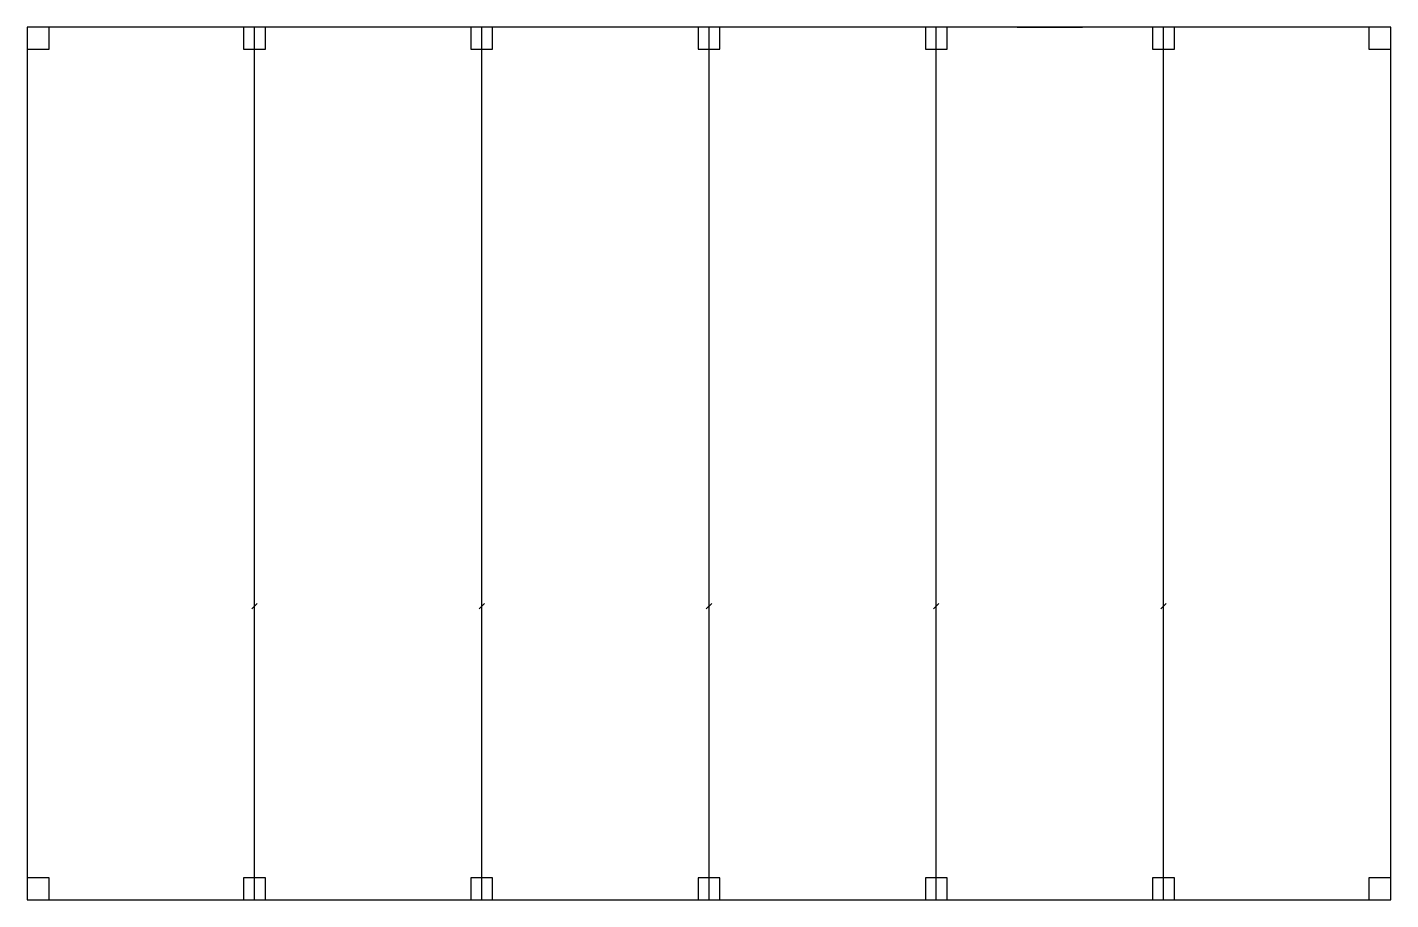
# Model space of a CAD drawing. Header units: metres. Extents: x 0 to 25000, y 0 to 16000.
import ezdxf

# ---------------------------------------------------------------- set-up
doc = ezdxf.new("R2010")
doc.units = ezdxf.units.M
for name, color, linetype in [('duvar', 1, 'Continuous'), ('k pencere', 4, 'Continuous'), ('kapı', 3, 'Continuous'), ('kolon', 2, 'Continuous')]:
    doc.layers.add(name, color=color, linetype=linetype)

msp = doc.modelspace()

# ---------------------------------------------------------------- linework, layer by layer
at = {"layer": 'duvar'}
for p, q in [((25000, 16000), (0, 16000)), ((0, 16000), (0, 0)), ((4167, 0), (4167, 16000)), ((8333, 0), (8333, 16000)), ((12500, 0), (12500, 16000)), ((16667, 0), (16667, 16000)), ((20833, 0), (20833, 16000)), ((25000, 0), (25000, 16000)), ((0, 0), (25000, 0))]:
    msp.add_line(p, q, dxfattribs=at)
at = {"layer": 'k pencere'}
for p, q in [((18150, 16000), (19350, 16000)), ((5650, 0), (6850, 0))]:
    msp.add_line(p, q, dxfattribs=at)
at = {"layer": 'kapı'}
for p, q in [((4117, 5333), (4217, 5433)), ((8283, 5333), (8383, 5433)), ((12450, 5333), (12550, 5433)), ((16617, 5333), (16717, 5433)), ((20783, 5333), (20883, 5433))]:
    msp.add_line(p, q, dxfattribs=at)
at = {"layer": 'kolon'}
for points in [[(0, 15600), (400, 15600), (400, 16000), (0, 16000), (0, 15600)], [(3967, 15600), (4367, 15600), (4367, 16000), (3967, 16000), (3967, 15600)], [(8133, 15600), (8533, 15600), (8533, 16000), (8133, 16000), (8133, 15600)], [(12300, 15600), (12700, 15600), (12700, 16000), (12300, 16000), (12300, 15600)], [(16467, 15600), (16867, 15600), (16867, 16000), (16467, 16000), (16467, 15600)], [(20633, 15600), (21033, 15600), (21033, 16000), (20633, 16000), (20633, 15600)], [(24600, 15600), (25000, 15600), (25000, 16000), (24600, 16000), (24600, 15600)], [(0, 0), (400, 0), (400, 400), (0, 400), (0, 0)], [(3967, 0), (4367, 0), (4367, 400), (3967, 400), (3967, 0)], [(8133, 0), (8533, 0), (8533, 400), (8133, 400), (8133, 0)], [(12300, 0), (12700, 0), (12700, 400), (12300, 400), (12300, 0)], [(16467, 0), (16867, 0), (16867, 400), (16467, 400), (16467, 0)], [(20633, 0), (21033, 0), (21033, 400), (20633, 400), (20633, 0)], [(24600, 0), (25000, 0), (25000, 400), (24600, 400), (24600, 0)]]:
    msp.add_lwpolyline(points, close=True, dxfattribs=at)

doc.saveas('drawing.dxf')
